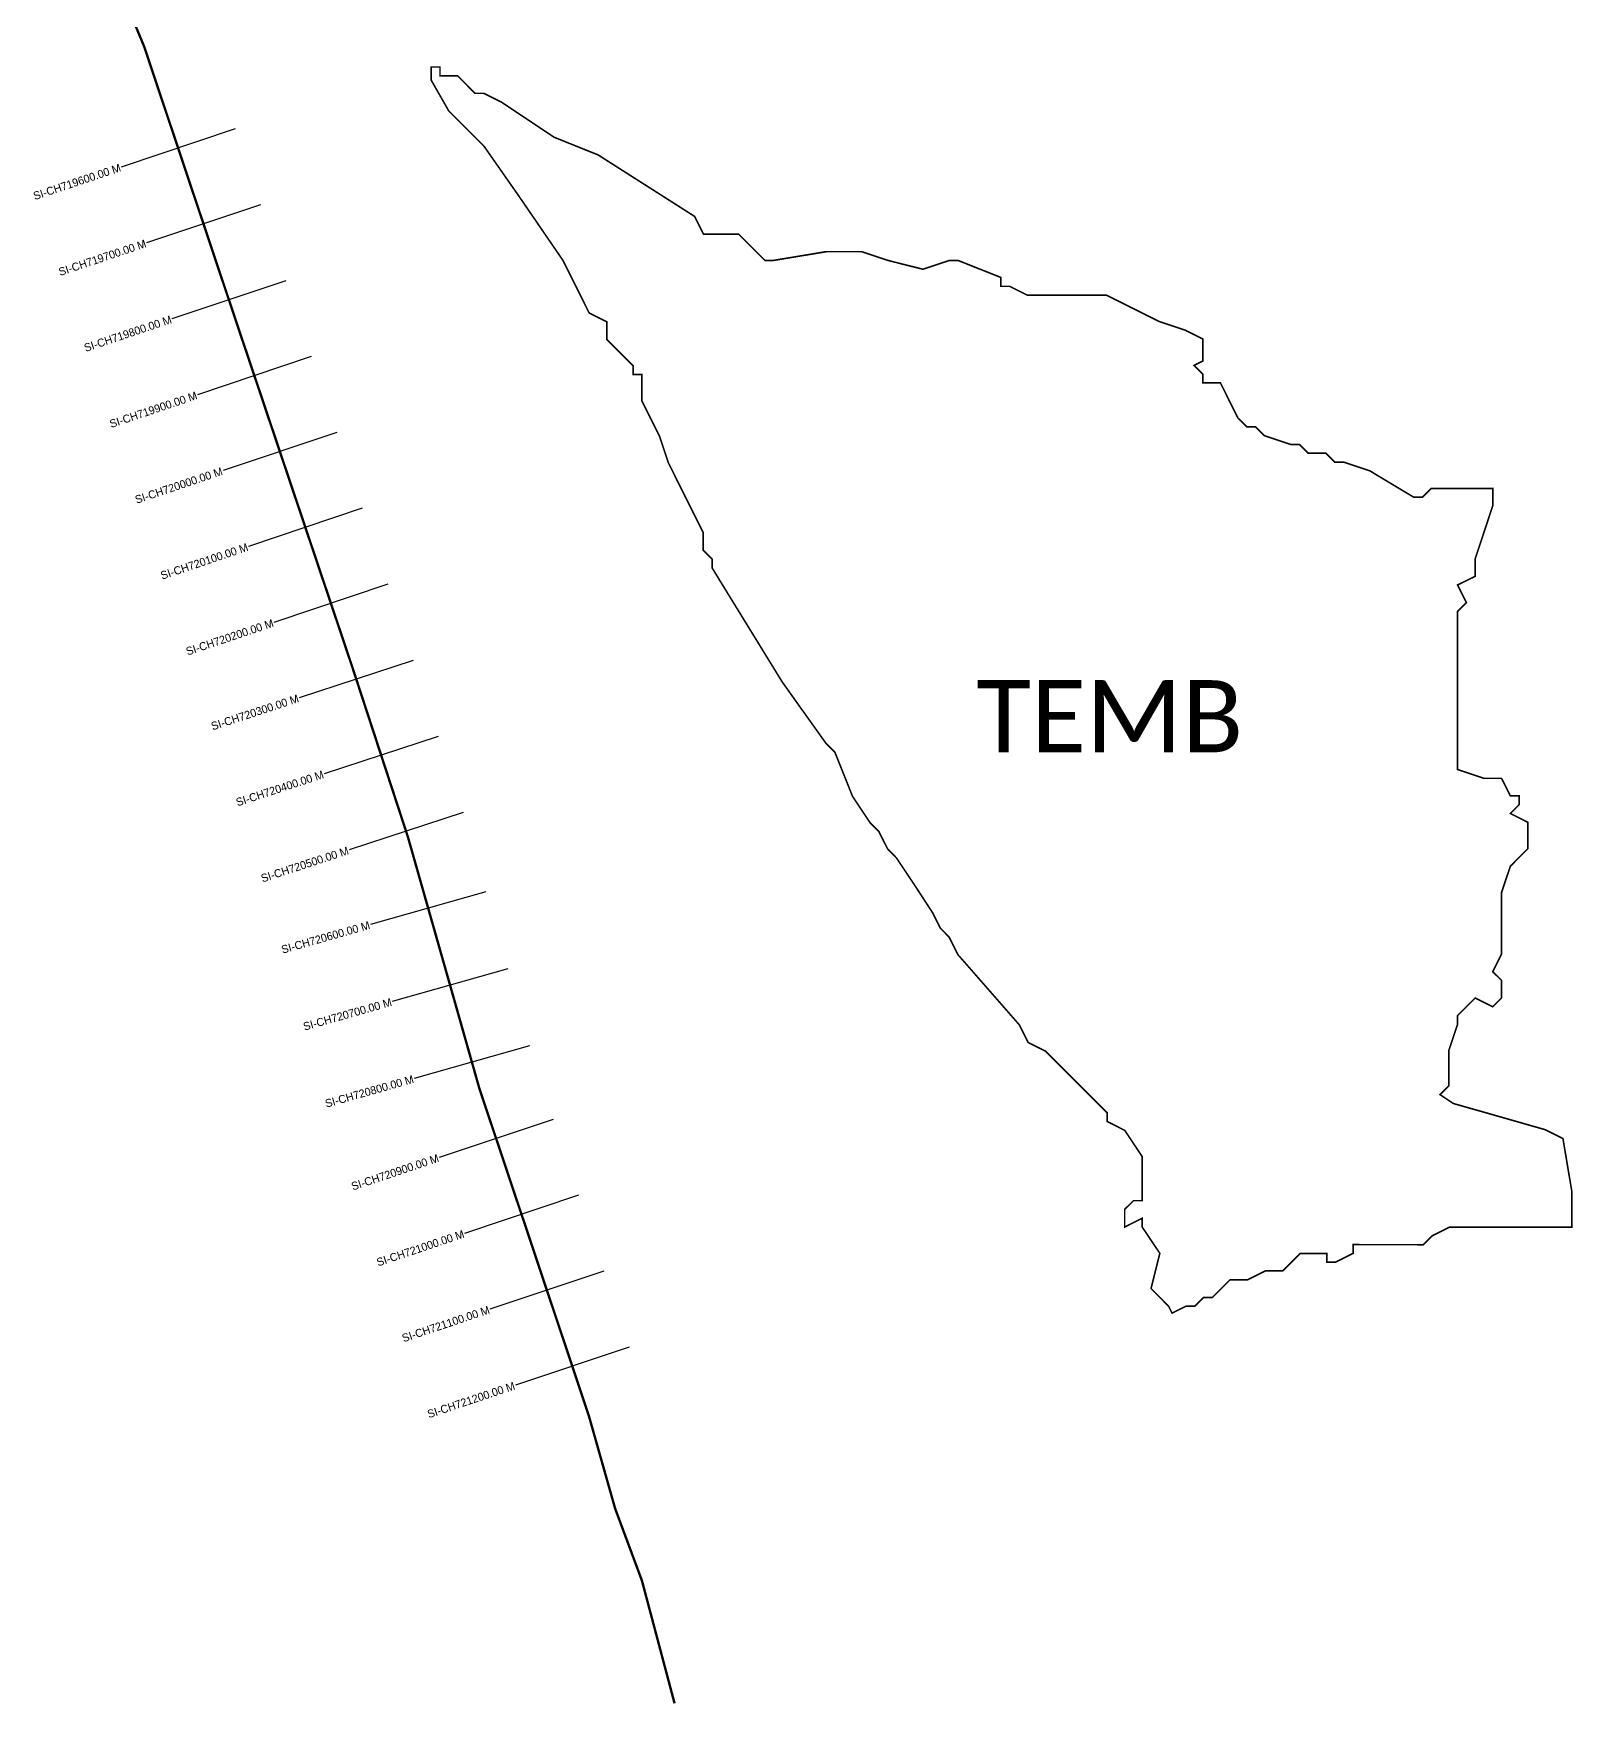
# Model space of a CAD drawing. Header units: metres. Extents: x 355286 to 357827, y 1743664 to 1747757.
# Drawn here: x 355903 to 357827, y 1743664 to 1745752 of the extents above; entities that cross this region are included whole.
import ezdxf
from ezdxf.enums import TextEntityAlignment as Align

# ---------------------------------------------------------------- set-up
doc = ezdxf.new("R2010")
doc.units = ezdxf.units.M
for name, color, linetype in [('CS', 134, 'Continuous'), ('CSMark', 6, 'Continuous'), ('NATURALLY PROTECTED', 3, 'Continuous'), ('VILLAGE NAME', 250, 'Continuous')]:
    doc.layers.add(name, color=color, linetype=linetype)

msp = doc.modelspace()

# ---------------------------------------------------------------- linework, layer by layer
at = {"color": 6, "const_width": 2}
msp.add_lwpolyline([(356400.1, 1745710.3), (356411.1, 1745710.3), (356411.1, 1745699.4), (356433.1, 1745699.4), (356455, 1745677.4), (356466, 1745677.4), (356488, 1745666.4), (356553.8, 1745622.5), (356608.7, 1745600.5), (356729.4, 1745523.6), (356740.4, 1745501.6), (356784.3, 1745501.6), (356817.2, 1745468.7), (356828.2, 1745468.7), (356871.3, 1745475.8), (356894.1, 1745479.6), (356938, 1745479.6), (356968.6, 1745469.4), (356972.7, 1745468.2), (357014.8, 1745457.6), (357047.7, 1745468.6), (357058.7, 1745468.6), (357112.2, 1745447.3), (357112.2, 1745436.3), (357123.1, 1745436.3), (357145.1, 1745425.3), (357243.9, 1745425.3), (357309.8, 1745392.4), (357342.7, 1745381.4), (357364.6, 1745370.5), (357364.6, 1745343), (357353.7, 1745337.5), (357364.6, 1745326.5), (357364.6, 1745315.6), (357386.6, 1745315.6), (357408.5, 1745271.6), (357419.5, 1745260.7), (357430.5, 1745260.7), (357441.5, 1745249.7), (357474.4, 1745238.7), (357485.4, 1745238.7), (357496.4, 1745227.7), (357518.3, 1745227.7), (357529.3, 1745216.7), (357540.3, 1745216.7), (357573.2, 1745205.8), (357628.1, 1745172.8), (357639.1, 1745172.8), (357650.1, 1745183.8), (357726.9, 1745183.8), (357726.9, 1745161.9), (357705, 1745096), (357705, 1745074), (357683, 1745063.1), (357694, 1745041.1), (357683, 1745030.1), (357683, 1744832.5), (357716, 1744821.5), (357737.9, 1744821.5), (357748.9, 1744799.6), (357759.9, 1744799.6), (357759.9, 1744788.6), (357748.9, 1744777.6), (357770.8, 1744766.6), (357770.8, 1744733.7), (357748.9, 1744711.7), (357737.9, 1744678.8), (357737.9, 1744602), (357726.9, 1744580), (357737.9, 1744569.1), (357737.9, 1744547.1), (357726.9, 1744536.1), (357705, 1744547.1), (357683, 1744525.1), (357683, 1744514.2), (357672, 1744481.2), (357672, 1744437.3), (357661.1, 1744426.3), (357677.5, 1744415.3), (357786.2, 1744384.3), (357792.8, 1744382.4), (357814.7, 1744371.4), (357825.7, 1744305.6), (357825.7, 1744260.7), (357673.1, 1744260.8), (357651.1, 1744249.8), (357640.1, 1744238.8), (357552.3, 1744238.9), (357552.3, 1744227.9), (357530.3, 1744216.9), (357519.4, 1744216.9), (357519.4, 1744227.9), (357486.4, 1744227.9), (357464.5, 1744206), (357442.5, 1744206), (357420.6, 1744195), (357398.6, 1744195), (357376.6, 1744173), (357365.7, 1744173), (357354.7, 1744162.1), (357343.7, 1744162.1), (357326.1, 1744153.3), (357321.7, 1744162.1), (357299.8, 1744184.1), (357310.8, 1744228), (357288.8, 1744260.9), (357288.8, 1744271.9), (357266.9, 1744260.9), (357266.9, 1744282.9), (357277.9, 1744293.8), (357288.8, 1744293.8), (357288.9, 1744348.7), (357266.9, 1744381.7), (357245, 1744392.7), (357245, 1744403.6), (357168.1, 1744480.5), (357146.2, 1744491.5), (357135.2, 1744513.5), (357058.4, 1744601.3), (357047.4, 1744623.3), (357036.5, 1744634.3), (357026.8, 1744653.6), (357003.6, 1744689.2), (356981.6, 1744722.1), (356970.7, 1744733.1), (356959.7, 1744755), (356948.7, 1744766), (356931.4, 1744792), (356926.7, 1744799), (356904.8, 1744853.9), (356893.8, 1744864.9), (356866.4, 1744903.3), (356839, 1744941.7), (356761.1, 1745068.3), (356751.2, 1745084.5), (356751.2, 1745095.4), (356740.2, 1745106.4), (356740.2, 1745128.4), (356705.9, 1745197.1), (356696.4, 1745216.2), (356685.4, 1745249.1), (356663.5, 1745293.1), (356663.5, 1745326), (356652.5, 1745326), (356652.5, 1745337), (356619.6, 1745370), (356619.6, 1745391.9), (356597.6, 1745402.9), (356564.7, 1745468.8), (356509.3, 1745549.6), (356466, 1745611.5), (356422.1, 1745655.4), (356400.1, 1745693.9), (356400.1, 1745710.3), (356400.1, 1745710.3)], dxfattribs=at)
at = {"layer": 'CS'}
for p, q in [((356154.9, 1745632.9), (356012.6, 1745585.3)), ((356186.6, 1745538.1), (356044.4, 1745490.5)), ((356218.4, 1745443.3), (356076.1, 1745395.6)), ((356250.2, 1745348.6), (356108, 1745300.8)), ((356282, 1745253.8), (356139.9, 1745206)), ((356313.9, 1745159), (356171.7, 1745111.2)), ((356345.8, 1745064.2), (356203.6, 1745016.4)), ((356377.7, 1744968.8), (356235.1, 1744922.1)), ((356408.8, 1744873.8), (356266.3, 1744827.1)), ((356440, 1744778.8), (356297.4, 1744732.1)), ((356468.4, 1744679.8), (356324.2, 1744638.8)), ((356495.8, 1744583.6), (356351.5, 1744542.6)), ((356523.1, 1744487.4), (356378.9, 1744446.4)), ((356552.4, 1744395.4), (356410.1, 1744347.8)), ((356584.1, 1744300.6), (356441.8, 1744253)), ((356615.8, 1744205.8), (356473.6, 1744158.2)), ((356647.5, 1744110.9), (356505.3, 1744063.3))]:
    msp.add_line(p, q, dxfattribs=at)
at = {"layer": 'NATURALLY PROTECTED', "const_width": 3, "flags": 128}
msp.add_lwpolyline([(355941.5, 1745977.1), (356041.4, 1745735.7), (356154.2, 1745398.7), (356301.1, 1744961.8), (356371, 1744748.3), (356426, 1744555), (356460.3, 1744434.1), (356524.9, 1744241.2), (356597.2, 1744024.9), (356630, 1743909.2), (356663.5, 1743819.1), (356704.3, 1743665.7)], dxfattribs=at)

# ---------------------------------------------------------------- texts
at = {"layer": 'CSMark'}
for s, rotation, p in [('SI-CH719600.00 M', 18.509, (356011.7, 1745585)), ('SI-CH719700.00 M', 18.509, (356043.4, 1745490.2)), ('SI-CH719800.00 M', 18.509, (356075.2, 1745395.3)), ('SI-CH719900.00 M', 18.5807, (356107.1, 1745300.4)), ('SI-CH720000.00 M', 18.5807, (356138.9, 1745205.7)), ('SI-CH720100.00 M', 18.5807, (356170.8, 1745110.9)), ('SI-CH720200.00 M', 18.5807, (356202.6, 1745016.1)), ('SI-CH720300.00 M', 18.1375, (356234.2, 1744921.8)), ('SI-CH720400.00 M', 18.1375, (356265.3, 1744826.8)), ('SI-CH720500.00 M', 18.1375, (356296.5, 1744731.7)), ('SI-CH720600.00 M', 15.8705, (356323.2, 1744638.5)), ('SI-CH720700.00 M', 15.8705, (356350.5, 1744542.3)), ('SI-CH720800.00 M', 15.8705, (356377.9, 1744446.1)), ('SI-CH720900.00 M', 18.4986, (356409.2, 1744347.5)), ('SI-CH721000.00 M', 18.4986, (356440.9, 1744252.7)), ('SI-CH721100.00 M', 18.4986, (356472.6, 1744157.9)), ('SI-CH721200.00 M', 18.4986, (356504.3, 1744063))]:
    msp.add_text(s, height=10, rotation=rotation, dxfattribs=at).set_placement(p, align=Align.MIDDLE_RIGHT)
at = {"layer": 'VILLAGE NAME', "insert": (357081.5, 1744944.3), "char_height": 90.109, "attachment_point": 1, "rotation": 359.9793}
msp.add_mtext_dynamic_manual_height_columns('{\\fCalibri|b0|i0|c0|p34;TEMB}', width=889.174, gutter_width=450.5, heights=[0], dxfattribs=at)

doc.saveas('drawing.dxf')
